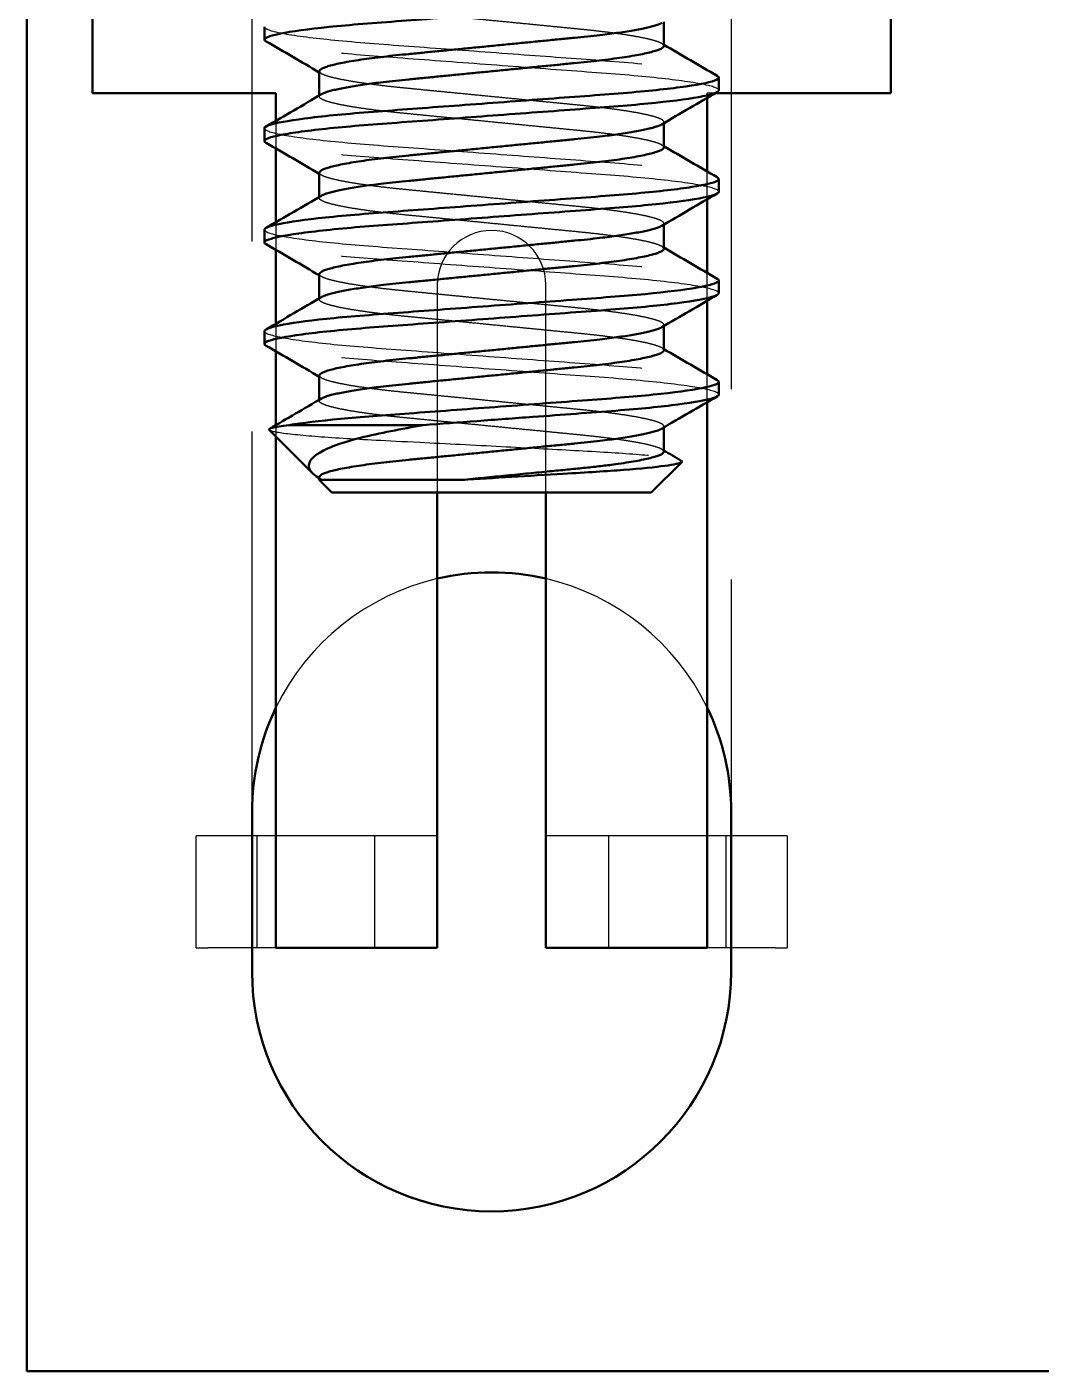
# Model space of a CAD drawing. Header units: millimetres. Extents: x 0 to 420, y 0 to 297.
# Drawn here: x 214.28 to 220.63, y 179.51 to 187.93 of the extents above; entities that cross this region are included whole.
import ezdxf

# ---------------------------------------------------------------- set-up
doc = ezdxf.new("R2010")
doc.units = ezdxf.units.MM
doc.header["$LTSCALE"] = 0.75
doc.linetypes.add('HIDDEN2', pattern=[4.7625, 3.175, -1.5875])
doc.layers.add('Hidden', color=7, linetype='HIDDEN2', lineweight=25)
doc.layers.add('Visible', color=7, linetype='Continuous', lineweight=50)

msp = doc.modelspace()

# ---------------------------------------------------------------- linework, layer by layer
at = {"layer": 'Hidden', "extrusion": (-1e-16, -1, 0)}
for p, q in [((215.6909, 183.0148), (215.6909, 191.6148)), ((218.6909, 191.6148), (218.6909, 183.0148)), ((216.1122, 187.4931), (216.1122, 187.5003)), ((218.5409, 187.4853), (218.5409, 187.5148)), ((218.5916, 187.5148), (218.5409, 187.5148)), ((215.8409, 187.3422), (215.8409, 187.1678)), ((218.2696, 187.3271), (218.2696, 187.3343)), ((218.5409, 186.8503), (218.5409, 187.0247)), ((216.1122, 186.8581), (216.1122, 186.8653)), ((215.8409, 186.7072), (215.8409, 186.5328)), ((218.2696, 186.6921), (218.2696, 186.6993)), ((216.8509, 186.3148), (216.8509, 185.0148)), ((217.5309, 185.0148), (217.5309, 186.3148)), ((218.5409, 186.2153), (218.5409, 186.3897)), ((216.1122, 186.2231), (216.1122, 186.2303)), ((215.8409, 186.0722), (215.8409, 185.8978)), ((218.2696, 186.0571), (218.2696, 186.0643)), ((218.5409, 185.5803), (218.5409, 185.7547)), ((216.1122, 185.5881), (216.1122, 185.5953)), ((215.8409, 185.4372), (215.8409, 185.3648)), ((218.2696, 185.4221), (218.2696, 185.4293)), ((216.1255, 185.0968), (216.1172, 185.1017)), ((215.4132, 182.8648), (215.3409, 182.8648)), ((215.3409, 182.1648), (215.3409, 182.8648)), ((215.8409, 182.8648), (215.4132, 182.8648)), ((215.8409, 182.8648), (215.7219, 182.8648)), ((215.7219, 182.8648), (215.7219, 182.1648)), ((215.8409, 182.8648), (215.7219, 182.8648)), ((215.7219, 182.8648), (215.7219, 182.1648)), ((216.8509, 182.8648), (215.8409, 182.8648)), ((216.4591, 182.1648), (216.4591, 182.8648)), ((218.5409, 182.8648), (217.5309, 182.8648)), ((217.9227, 182.8648), (217.9227, 182.1648)), ((218.9686, 182.8648), (218.5409, 182.8648)), ((218.6599, 182.8648), (218.5409, 182.8648)), ((218.6599, 182.8648), (218.5409, 182.8648)), ((218.6599, 182.1648), (218.6599, 182.8648)), ((218.6599, 182.1648), (218.6599, 182.8648)), ((219.0409, 182.8648), (218.9686, 182.8648)), ((219.0409, 182.8648), (219.0409, 182.1648)), ((215.3409, 182.1648), (215.4132, 182.1648)), ((215.8409, 182.1648), (215.4132, 182.1648)), ((215.8409, 182.1648), (215.7219, 182.1648)), ((215.8409, 182.1648), (215.7219, 182.1648)), ((218.9686, 182.1648), (218.5409, 182.1648)), ((218.6599, 182.1648), (218.5409, 182.1648)), ((218.6599, 182.1648), (218.5409, 182.1648)), ((218.9686, 182.1648), (219.0409, 182.1648))]:
    msp.add_line(p, q, dxfattribs=at)
at = {"layer": 'Hidden'}
for centre, radius, start, end in [((217.1909, 186.3148), 0.34, 0, 180), ((217.1909, 183.0148), 1.5, 103.1009, 154.15807), ((217.1909, 183.0148), 1.5, 25.84193, 76.8991)]:
    msp.add_arc(centre, radius, start, end, dxfattribs=at)
for points, weights, knots in [([(218.2696, 187.8106), (218.2696, 187.8635), (217.7303, 187.9164), (217.1909, 187.9693), (216.6516, 188.0223), (216.1122, 188.0752), (216.1122, 188.1281), (216.1122, 188.181), (216.6516, 188.2339), (217.1909, 188.2868), (217.7303, 188.3398), (218.2696, 188.3927), (218.2696, 188.4456), (218.2696, 188.4985), (217.7303, 188.5514), (217.1909, 188.6043), (216.6516, 188.6573), (216.1122, 188.7102), (216.1122, 188.7631), (216.1122, 188.816), (216.6516, 188.8689), (217.1909, 188.9218), (217.7303, 188.9748), (218.2696, 189.0277), (218.2696, 189.0806), (218.2696, 189.1335), (217.7303, 189.1864), (217.1909, 189.2393), (216.6516, 189.2923), (216.1122, 189.3452), (216.1122, 189.3981), (216.1122, 189.451), (216.6516, 189.5039), (217.1909, 189.5568), (217.7303, 189.6098), (218.2696, 189.6627), (218.2696, 189.7156), (218.2696, 189.7685), (217.7303, 189.8214), (217.1909, 189.8743), (216.6516, 189.9273), (216.1122, 189.9802), (216.1122, 190.0331), (216.1122, 190.086), (216.6516, 190.1389), (217.1909, 190.1918), (217.7303, 190.2448), (218.2696, 190.2977), (218.2696, 190.3506), (218.2696, 190.4035), (217.7303, 190.4564), (217.1909, 190.5093), (216.6516, 190.5623), (216.1122, 190.6152), (216.1122, 190.6681), (216.1122, 190.721), (216.6516, 190.7739), (217.1909, 190.8268), (217.7303, 190.8798), (218.2696, 190.9327), (218.2696, 190.9856), (218.2696, 191.0385), (217.7303, 191.0914), (217.1909, 191.1443), (216.6516, 191.1973), (216.1122, 191.2502), (216.1122, 191.3031), (216.1122, 191.356), (216.6516, 191.4089), (217.1909, 191.4618), (217.7303, 191.5148), (218.2696, 191.5677), (218.2696, 191.6206), (218.2696, 191.6735), (217.7303, 191.7264), (217.1909, 191.7793), (216.6516, 191.8323), (216.1122, 191.8852), (216.1122, 191.9381), (216.1122, 191.9742), (216.4016, 192.0148)], [1, 0.866025403784, 1, 0.866025403784, 1, 0.866025403784, 1, 0.866025403784, 1, 0.866025403784, 1, 0.866025403784, 1, 0.866025403784, 1, 0.866025403784, 1, 0.866025403784, 1, 0.866025403784, 1, 0.866025403784, 1, 0.866025403784, 1, 0.866025403784, 1, 0.866025403784, 1, 0.866025403784, 1, 0.866025403784, 1, 0.866025403784, 1, 0.866025403784, 1, 0.866025403784, 1, 0.866025403784, 1, 0.866025403784, 1, 0.866025403784, 1, 0.866025403784, 1, 0.866025403784, 1, 0.866025403784, 1, 0.866025403784, 1, 0.866025403784, 1, 0.866025403784, 1, 0.866025403784, 1, 0.866025403784, 1, 0.866025403784, 1, 0.866025403784, 1, 0.866025403784, 1, 0.866025403784, 1, 0.866025403784, 1, 0.866025403784, 1, 0.866025403784, 1, 0.866025403784, 1, 0.866025403784, 1, 0.904604290732, 0.945060326553], [0.3125, 0.3125, 0.3125, 0.3229167, 0.3229167, 0.3333333, 0.3333333, 0.34375, 0.34375, 0.3541667, 0.3541667, 0.3645833, 0.3645833, 0.375, 0.375, 0.3854167, 0.3854167, 0.3958333, 0.3958333, 0.40625, 0.40625, 0.4166667, 0.4166667, 0.4270833, 0.4270833, 0.4375, 0.4375, 0.4479167, 0.4479167, 0.4583333, 0.4583333, 0.46875, 0.46875, 0.4791667, 0.4791667, 0.4895833, 0.4895833, 0.5, 0.5, 0.5104167, 0.5104167, 0.5208333, 0.5208333, 0.53125, 0.53125, 0.5416667, 0.5416667, 0.5520833, 0.5520833, 0.5625, 0.5625, 0.5729167, 0.5729167, 0.5833333, 0.5833333, 0.59375, 0.59375, 0.6041667, 0.6041667, 0.6145833, 0.6145833, 0.625, 0.625, 0.6354167, 0.6354167, 0.6458333, 0.6458333, 0.65625, 0.65625, 0.6666667, 0.6666667, 0.6770833, 0.6770833, 0.6875, 0.6875, 0.6979167, 0.6979167, 0.7083333, 0.7083333, 0.71875, 0.71875, 0.7261671, 0.7261671, 0.7261671]), ([(218.2563, 187.3193), (218.2696, 187.3271), (218.2696, 187.3343), (218.2696, 187.3873), (217.7303, 187.4402), (217.1909, 187.4931), (216.6516, 187.546), (216.1122, 187.5989), (216.1122, 187.6518)], [0.96501326851, 0.979312070091, 1, 0.866025403784, 1, 0.866025403784, 1, 0.866025403784, 1], [0.24839149, 0.24839149, 0.24839149, 0.25, 0.25, 0.26041667, 0.26041667, 0.27083333, 0.27083333, 0.28125, 0.28125, 0.28125]), ([(218.2696, 187.1756), (218.2696, 187.2285), (217.7303, 187.2814), (217.1909, 187.3343), (216.6516, 187.3873), (216.1122, 187.4402), (216.1122, 187.4931), (216.1122, 187.5003), (216.1255, 187.5081)], [1, 0.866025403784, 1, 0.866025403784, 1, 0.866025403784, 1, 0.979312070091, 0.96501326851], [0.25, 0.25, 0.25, 0.26041667, 0.26041667, 0.27083333, 0.27083333, 0.28125, 0.28125, 0.28285851, 0.28285851, 0.28285851]), ([(218.2563, 186.6843), (218.2696, 186.6921), (218.2696, 186.6993), (218.2696, 186.7523), (217.7303, 186.8052), (217.1909, 186.8581), (216.6516, 186.911), (216.1122, 186.9639), (216.1122, 187.0168)], [0.96501326851, 0.979312070091, 1, 0.866025403784, 1, 0.866025403784, 1, 0.866025403784, 1], [0.18589149, 0.18589149, 0.18589149, 0.1875, 0.1875, 0.19791667, 0.19791667, 0.20833333, 0.20833333, 0.21875, 0.21875, 0.21875]), ([(218.2696, 186.5406), (218.2696, 186.5935), (217.7303, 186.6464), (217.1909, 186.6993), (216.6516, 186.7523), (216.1122, 186.8052), (216.1122, 186.8581), (216.1122, 186.8653), (216.1255, 186.8731)], [1, 0.866025403784, 1, 0.866025403784, 1, 0.866025403784, 1, 0.979312070091, 0.96501326851], [0.1875, 0.1875, 0.1875, 0.19791667, 0.19791667, 0.20833333, 0.20833333, 0.21875, 0.21875, 0.22035851, 0.22035851, 0.22035851]), ([(218.2563, 186.0493), (218.2696, 186.0571), (218.2696, 186.0643), (218.2696, 186.1173), (217.7303, 186.1702), (217.1909, 186.2231), (216.6516, 186.276), (216.1122, 186.3289), (216.1122, 186.3818)], [0.96501326851, 0.979312070091, 1, 0.866025403784, 1, 0.866025403784, 1, 0.866025403784, 1], [0.12339149, 0.12339149, 0.12339149, 0.125, 0.125, 0.13541667, 0.13541667, 0.14583333, 0.14583333, 0.15625, 0.15625, 0.15625]), ([(218.2696, 185.9056), (218.2696, 185.9585), (217.7303, 186.0114), (217.1909, 186.0643), (216.6516, 186.1173), (216.1122, 186.1702), (216.1122, 186.2231), (216.1122, 186.2303), (216.1255, 186.2381)], [1, 0.866025403784, 1, 0.866025403784, 1, 0.866025403784, 1, 0.979312070091, 0.96501326851], [0.125, 0.125, 0.125, 0.13541667, 0.13541667, 0.14583333, 0.14583333, 0.15625, 0.15625, 0.15785851, 0.15785851, 0.15785851]), ([(218.2563, 185.4143), (218.2696, 185.4221), (218.2696, 185.4293), (218.2696, 185.4823), (217.7303, 185.5352), (217.1909, 185.5881), (216.6516, 185.641), (216.1122, 185.6939), (216.1122, 185.7468)], [0.96501326851, 0.979312070091, 1, 0.866025403784, 1, 0.866025403784, 1, 0.866025403784, 1], [0.06089149, 0.06089149, 0.06089149, 0.0625, 0.0625, 0.07291667, 0.07291667, 0.08333333, 0.08333333, 0.09375, 0.09375, 0.09375]), ([(218.2696, 185.2706), (218.2696, 185.3235), (217.7303, 185.3764), (217.1909, 185.4293), (216.6516, 185.4823), (216.1122, 185.5352), (216.1122, 185.5881), (216.1122, 185.5953), (216.1255, 185.6031)], [1, 0.866025403784, 1, 0.866025403784, 1, 0.866025403784, 1, 0.979312070091, 0.96501326851], [0.0625, 0.0625, 0.0625, 0.07291667, 0.07291667, 0.08333333, 0.08333333, 0.09375, 0.09375, 0.09535851, 0.09535851, 0.09535851])]:
    msp.add_rational_spline(points, weights, degree=2, knots=knots, dxfattribs=at)
for points, knots in [([(215.7685, 187.9297), (215.7685, 187.9244), (215.7754, 187.919), (215.8214, 187.9001), (215.8907, 187.886), (216.0915, 187.8583), (216.2186, 187.845), (216.5195, 187.82), (216.6912, 187.8081), (217.0555, 187.781), (217.2447, 187.7669), (217.6076, 187.7399), (217.7781, 187.7275), (218.0933, 187.7034), (218.2331, 187.6898), (218.4521, 187.6622), (218.5303, 187.6483), (218.5869, 187.6311), (218.5968, 187.6272), (218.6034, 187.6234)], [-3.5315691, -3.5315691, -3.5315691, -3.5315691, -3.5071146, -3.5071146, -3.449893, -3.449893, -3.3948362, -3.3948362, -3.3386622, -3.3386622, -3.2821817, -3.2821817, -3.2277459, -3.2277459, -3.1708041, -3.1708041, -3.1149029, -3.1149029, -3.0978846, -3.0978846, -3.0978846, -3.0978846]), ([(218.6133, 187.5328), (218.6133, 187.5335), (218.6132, 187.5341), (218.6089, 187.5467), (218.5702, 187.5596), (218.4251, 187.5869), (218.3175, 187.601), (218.0505, 187.6277), (217.8949, 187.6392), (217.5542, 187.6645), (217.3724, 187.678), (216.9984, 187.7059), (216.8097, 187.7199), (216.4679, 187.7453), (216.3168, 187.7567), (216.0569, 187.783), (215.952, 187.7969), (215.8282, 187.8204), (215.794, 187.83), (215.7784, 187.8391)], [-6.3445092, -6.3445092, -6.3445092, -6.3445092, -6.3413259, -6.3413259, -6.2867185, -6.2867185, -6.2299804, -6.2299804, -6.1745365, -6.1745365, -6.119265, -6.119265, -6.0618055, -6.0618055, -6.0073979, -6.0073979, -5.9514859, -5.9514859, -5.911254, -5.911254, -5.911254, -5.911254]), ([(215.7685, 187.2948), (215.7685, 187.2911), (215.7718, 187.2873), (215.801, 187.2704), (215.8615, 187.2564), (216.0472, 187.2285), (216.1683, 187.215), (216.4573, 187.1896), (216.6226, 187.1782), (216.9805, 187.1516), (217.1702, 187.1375), (217.5373, 187.1101), (217.7117, 187.0972), (218.0367, 187.073), (218.1829, 187.06), (218.4173, 187.0324), (218.5041, 187.0184), (218.5784, 186.9993), (218.5942, 186.9938), (218.6034, 186.9885)], [-2.6302563, -2.6302563, -2.6302563, -2.6302563, -2.6132978, -2.6132978, -2.5558333, -2.5558333, -2.500558, -2.500558, -2.4451611, -2.4451611, -2.3884173, -2.3884173, -2.3338048, -2.3338048, -2.2770173, -2.2770173, -2.2210523, -2.2210523, -2.1972637, -2.1972637, -2.1972637, -2.1972637]), ([(218.6133, 186.8977), (218.6133, 186.9), (218.612, 186.9023), (218.5962, 186.9168), (218.5481, 186.9301), (218.3844, 186.9576), (218.2678, 186.9717), (217.9877, 186.9979), (217.8287, 187.0091), (217.4824, 187.0348), (217.2981, 187.0486), (216.9256, 187.0763), (216.741, 187.09), (216.4088, 187.1147), (216.263, 187.1265), (216.0154, 187.1531), (215.9178, 187.1671), (215.8166, 187.1888), (215.7912, 187.1965), (215.7784, 187.2039)], [-7.2434214, -7.2434214, -7.2434214, -7.2434214, -7.2329832, -7.2329832, -7.1781755, -7.1781755, -7.1212184, -7.1212184, -7.0664456, -7.0664456, -7.01099, -7.01099, -6.954217, -6.954217, -6.9000187, -6.9000187, -6.8439619, -6.8439619, -6.8109466, -6.8109466, -6.8109466, -6.8109466]), ([(215.7685, 186.6598), (215.7685, 186.6576), (215.7697, 186.6553), (215.7852, 186.6405), (215.8357, 186.6268), (216.0036, 186.5991), (216.1178, 186.5853), (216.3942, 186.5596), (216.5531, 186.5484), (216.9041, 186.5223), (217.0936, 186.5081), (217.4645, 186.4806), (217.6424, 186.4673), (217.9757, 186.4425), (218.127, 186.4303), (218.3765, 186.403), (218.4723, 186.389), (218.5681, 186.3677), (218.5913, 186.3605), (218.6034, 186.3535)], [-1.7309622, -1.7309622, -1.7309622, -1.7309622, -1.7209898, -1.7209898, -1.6642196, -1.6642196, -1.6087503, -1.6087503, -1.5540039, -1.5540039, -1.4970314, -1.4970314, -1.4422097, -1.4422097, -1.3858555, -1.3858555, -1.3296346, -1.3296346, -1.2984916, -1.2984916, -1.2984916, -1.2984916]), ([(218.6133, 186.2626), (218.6133, 186.2665), (218.6098, 186.2704), (218.5803, 186.2869), (218.5231, 186.3004), (218.3416, 186.3281), (218.2167, 186.3422), (217.9241, 186.3678), (217.7617, 186.3791), (217.41, 186.4052), (217.2237, 186.4191), (216.8519, 186.4468), (216.6701, 186.4603), (216.3467, 186.4843), (216.2065, 186.4968), (215.9728, 186.5238), (215.8836, 186.5379), (215.8052, 186.5576), (215.7881, 186.5633), (215.7784, 186.5689)], [-8.1428251, -8.1428251, -8.1428251, -8.1428251, -8.1253074, -8.1253074, -8.0701302, -8.0701302, -8.0127746, -8.0127746, -7.9582828, -7.9582828, -7.9024633, -7.9024633, -7.8456308, -7.8456308, -7.7912841, -7.7912841, -7.7348891, -7.7348891, -7.7097659, -7.7097659, -7.7097659, -7.7097659]), ([(215.7685, 186.0247), (215.7685, 186.0241), (215.7686, 186.0236), (215.772, 186.0108), (215.8128, 185.9973), (215.9633, 185.9696), (216.0703, 185.9557), (216.334, 185.9295), (216.4869, 185.9183), (216.8307, 185.8927), (217.0197, 185.8786), (217.3932, 185.8509), (217.5741, 185.8374), (217.9132, 185.8122), (218.0678, 185.8006), (218.331, 185.7738), (218.4361, 185.7597), (218.5561, 185.7363), (218.5883, 185.7271), (218.6034, 185.7183)], [-0.8320296, -0.8320296, -0.8320296, -0.8320296, -0.8295443, -0.8295443, -0.7727045, -0.7727045, -0.7168611, -0.7168611, -0.6623747, -0.6623747, -0.6049931, -0.6049931, -0.5497919, -0.5497919, -0.494141, -0.494141, -0.4374853, -0.4374853, -0.3987018, -0.3987018, -0.3987018, -0.3987018]), ([(218.6133, 185.6277), (218.6133, 185.6331), (218.6063, 185.6386), (218.5606, 185.6572), (218.4941, 185.6708), (218.2962, 185.6985), (218.1652, 185.7123), (217.8635, 185.7373), (217.6978, 185.7488), (217.3413, 185.7753), (217.1535, 185.7893), (216.7814, 185.817), (216.6012, 185.83), (216.2854, 185.8544), (216.1511, 185.8674), (215.9323, 185.8948), (215.8522, 185.9089), (215.7948, 185.9264), (215.785, 185.9302), (215.7784, 185.934)], [-9.0414005, -9.0414005, -9.0414005, -9.0414005, -9.0167483, -9.0167483, -8.9614527, -8.9614527, -8.9047373, -8.9047373, -8.8505782, -8.8505782, -8.7946752, -8.7946752, -8.7374703, -8.7374703, -8.6829048, -8.6829048, -8.6262082, -8.6262082, -8.6092908, -8.6092908, -8.6092908, -8.6092908]), ([(215.7986, 185.4071), (215.7997, 185.406), (215.8016, 185.4048), (215.8221, 185.396), (215.8753, 185.3875), (216.0425, 185.3702), (216.1527, 185.3616), (216.3764, 185.3477), (216.5284, 185.34), (216.9073, 185.321), (217.081, 185.3121), (217.4122, 185.2949), (217.5673, 185.2866), (217.8576, 185.2708), (217.9887, 185.2633), (218.1956, 185.2464), (218.2719, 185.2379), (218.354, 185.2237), (218.3711, 185.2186), (218.3785, 185.2143)], [-0.5690333, -0.5690333, -0.5690333, -0.5690333, -0.5590926, -0.5590926, -0.4914394, -0.4914394, -0.4263656, -0.4263656, -0.3815815, -0.3815815, -0.347023, -0.347023, -0.3149821, -0.3149821, -0.281842, -0.281842, -0.2510152, -0.2510152, -0.2300744, -0.2300744, -0.2300744, -0.2300744])]:
    msp.add_open_spline(points, degree=3, knots=knots, dxfattribs=at)
for points in [[(218.2563, 187.8256), (218.2607, 187.823), (218.2652, 187.8204), (218.2696, 187.8178)], [(216.1255, 187.6368), (216.1211, 187.6394), (216.1167, 187.642), (216.1122, 187.6446)], [(218.2563, 187.1906), (218.2607, 187.188), (218.2652, 187.1854), (218.2696, 187.1828)], [(216.1255, 187.0018), (216.1211, 187.0044), (216.1167, 187.007), (216.1122, 187.0096)], [(218.2563, 186.5556), (218.2607, 186.553), (218.2652, 186.5504), (218.2696, 186.5478)], [(216.1255, 186.3668), (216.1211, 186.3694), (216.1167, 186.372), (216.1122, 186.3746)], [(218.2563, 185.9206), (218.2607, 185.918), (218.2652, 185.9154), (218.2696, 185.9128)], [(216.1255, 185.7318), (216.1211, 185.7344), (216.1167, 185.737), (216.1122, 185.7396)], [(218.2563, 185.2856), (218.2607, 185.283), (218.2652, 185.2804), (218.2696, 185.2778)], [(216.1122, 185.1047), (216.1181, 185.1011), (216.1246, 185.0974), (216.1319, 185.0935)]]:
    msp.add_open_spline(points, degree=3, dxfattribs=at)
msp.add_rational_spline([(216.1319, 185.0935), (216.1122, 185.1031), (216.1122, 185.1118)], [0.959251943577, 0.974937585969, 1], degree=2, dxfattribs=at)
at = {"layer": 'Visible', "extrusion": (-1e-16, -1, 0)}
for p, q in [((214.2809, 188.9148), (214.2809, 179.5148)), ((214.6909, 188.0148), (214.6909, 187.5148)), ((219.6909, 187.5148), (219.6909, 188.0148)), ((215.7685, 187.8503), (215.7685, 187.9297)), ((218.2696, 187.8106), (218.2696, 187.9621)), ((216.1122, 187.5003), (216.1122, 187.6518)), ((218.6133, 187.5328), (218.6133, 187.6122)), ((215.8409, 187.5148), (214.6909, 187.5148)), ((215.8409, 187.5148), (215.8409, 187.3422)), ((218.5409, 187.0247), (218.5409, 187.4853)), ((219.6909, 187.5148), (218.5916, 187.5148)), ((218.2696, 187.1756), (218.2696, 187.3271)), ((215.7685, 187.2153), (215.7685, 187.2947)), ((215.8409, 187.1678), (215.8409, 186.7072)), ((216.1122, 186.8653), (216.1122, 187.0168)), ((218.6133, 186.8978), (218.6133, 186.9772)), ((218.5409, 186.3897), (218.5409, 186.8503)), ((215.7685, 186.5803), (215.7685, 186.6597)), ((218.2696, 186.5406), (218.2696, 186.6921)), ((215.8409, 186.5328), (215.8409, 186.0722)), ((216.1122, 186.2303), (216.1122, 186.3818)), ((218.6133, 186.2628), (218.6133, 186.3422)), ((218.5409, 185.7547), (218.5409, 186.2153)), ((218.2696, 185.9056), (218.2696, 186.0571)), ((215.7685, 185.9453), (215.7685, 186.0247)), ((215.8409, 185.8978), (215.8409, 185.4372)), ((216.1122, 185.5953), (216.1122, 185.7468)), ((218.6133, 185.6278), (218.6133, 185.7072)), ((218.5409, 183.0148), (218.5409, 185.5803)), ((216.0678, 185.1378), (215.7986, 185.407)), ((216.7625, 185.4372), (215.9243, 185.4372)), ((218.2696, 185.2706), (218.2696, 185.4221)), ((215.8409, 185.3648), (215.8409, 183.0148)), ((218.1909, 185.0148), (218.3819, 185.2058)), ((216.1122, 185.0935), (216.1122, 185.1118)), ((217.0035, 185.0935), (216.1122, 185.0935)), ((216.1909, 185.0148), (216.1122, 185.0935)), ((216.1909, 185.0148), (218.1909, 185.0148)), ((216.8509, 185.0148), (216.8509, 183.0148)), ((217.5309, 183.0148), (217.5309, 185.0148)), ((215.6909, 183.0148), (215.6909, 182.0148)), ((215.8409, 183.0148), (215.8409, 182.1648)), ((216.8509, 182.1648), (216.8509, 183.0148)), ((217.5309, 183.0148), (217.5309, 182.1648)), ((218.5409, 183.0148), (218.5409, 182.1648)), ((218.6909, 182.0148), (218.6909, 183.0148)), ((216.8509, 182.1648), (215.8409, 182.1648)), ((218.5409, 182.1648), (217.5309, 182.1648)), ((214.2809, 179.5148), (220.8359, 179.5148))]:
    msp.add_line(p, q, dxfattribs=at)
at = {"layer": 'Visible'}
for centre, start, end in [((217.1909, 183.0148), 76.8991, 103.1009), ((217.1909, 183.0148), 154.15807, 180), ((217.1909, 183.0148), 0, 25.84193), ((217.1909, 182.0148), 180, 0)]:
    msp.add_arc(centre, 1.5, start, end, dxfattribs=at)
for points, knots in [([(215.7784, 187.8391), (215.7719, 187.8429), (215.7686, 187.8465), (215.7682, 187.8618), (215.8023, 187.8746), (215.9385, 187.9017), (216.0418, 187.9158), (216.3024, 187.9427), (216.4564, 187.9544), (216.7944, 187.9795), (216.9748, 187.993), (217.1945, 188.0093), (217.2312, 188.012), (217.2678, 188.0148)], [-5.911254, -5.911254, -5.911254, -5.911254, -5.8946695, -5.8946695, -5.840257, -5.840257, -5.7837819, -5.7837819, -5.7281062, -5.7281062, -5.6730736, -5.6730736, -5.6620079, -5.6620079, -5.6620079, -5.6620079]), ([(218.6034, 187.6234), (218.618, 187.6151), (218.6165, 187.6071), (218.5713, 187.5853), (218.5065, 187.5712), (218.3133, 187.5435), (218.1892, 187.53), (217.8944, 187.5049), (217.726, 187.4932), (217.3649, 187.4664), (217.1754, 187.4523), (216.8103, 187.4251), (216.6378, 187.4123), (216.3176, 187.3884), (216.1744, 187.375), (215.9473, 187.3474), (215.8647, 187.3335), (215.7847, 187.3112), (215.7685, 187.303), (215.7685, 187.2948)], [-3.0978846, -3.0978846, -3.0978846, -3.0978846, -3.0602863, -3.0602863, -3.0028486, -3.0028486, -2.9475913, -2.9475913, -2.8917483, -2.8917483, -2.8350403, -2.8350403, -2.7804584, -2.7804584, -2.7235982, -2.7235982, -2.6676828, -2.6676828, -2.6302563, -2.6302563, -2.6302563, -2.6302563]), ([(215.7784, 187.2039), (215.7691, 187.2093), (215.7663, 187.2146), (215.7792, 187.2319), (215.8228, 187.245), (215.9778, 187.2724), (216.0902, 187.2866), (216.3642, 187.313), (216.5215, 187.3242), (216.8652, 187.3498), (217.0484, 187.3634), (217.4208, 187.3911), (217.6066, 187.405), (217.9428, 187.43), (218.0914, 187.4415), (218.3453, 187.4679), (218.4467, 187.4819), (218.5799, 187.5087), (218.6133, 187.5211), (218.6133, 187.5328)], [-6.8109466, -6.8109466, -6.8109466, -6.8109466, -6.7870648, -6.7870648, -6.7323716, -6.7323716, -6.6755389, -6.6755389, -6.6204944, -6.6204944, -6.5651472, -6.5651472, -6.5083385, -6.5083385, -6.454078, -6.454078, -6.3981201, -6.3981201, -6.3445092, -6.3445092, -6.3445092, -6.3445092]), ([(218.6034, 186.9885), (218.6153, 186.9817), (218.6165, 186.9751), (218.589, 186.9554), (218.5338, 186.9416), (218.3578, 186.9139), (218.2402, 186.9003), (217.9578, 186.8747), (217.7959, 186.8634), (217.4415, 186.8371), (217.2519, 186.8229), (216.8827, 186.7955), (216.7063, 186.7824), (216.376, 186.7578), (216.2264, 186.7451), (215.9839, 186.7176), (215.8928, 186.7036), (215.7912, 186.6794), (215.7685, 186.6696), (215.7685, 186.6598)], [-2.1972637, -2.1972637, -2.1972637, -2.1972637, -2.166804, -2.166804, -2.1100026, -2.1100026, -2.0546474, -2.0546474, -1.9996374, -1.9996374, -1.9427951, -1.9427951, -1.888093, -1.888093, -1.8312543, -1.8312543, -1.7751851, -1.7751851, -1.7309622, -1.7309622, -1.7309622, -1.7309622]), ([(215.7784, 186.5689), (215.7664, 186.5758), (215.7653, 186.5825), (215.7932, 186.6019), (215.8459, 186.6152), (216.0185, 186.6429), (216.1393, 186.657), (216.4257, 186.6829), (216.5864, 186.6941), (216.9354, 186.72), (217.1208, 186.7338), (217.4931, 186.7615), (217.6763, 186.7752), (218.0042, 186.7995), (218.1472, 186.8116), (218.388, 186.8384), (218.4814, 186.8525), (218.5888, 186.8773), (218.6133, 186.8875), (218.6133, 186.8977)], [-7.7097659, -7.7097659, -7.7097659, -7.7097659, -7.6788968, -7.6788968, -7.6239272, -7.6239272, -7.566795, -7.566795, -7.5122103, -7.5122103, -7.4565964, -7.4565964, -7.3998165, -7.3998165, -7.3455917, -7.3455917, -7.2893883, -7.2893883, -7.2434214, -7.2434214, -7.2434214, -7.2434214]), ([(218.6034, 186.3535), (218.6124, 186.3483), (218.6153, 186.3432), (218.6037, 186.3257), (218.558, 186.312), (218.3988, 186.2843), (218.2881, 186.2705), (218.0181, 186.2445), (217.8622, 186.2334), (217.5148, 186.2075), (217.3254, 186.1934), (216.9532, 186.1657), (216.7736, 186.1524), (216.4374, 186.1273), (216.2844, 186.1155), (216.0279, 186.0884), (215.9274, 186.0744), (215.7998, 186.0479), (215.7685, 186.0359), (215.7685, 186.0247)], [-1.2984916, -1.2984916, -1.2984916, -1.2984916, -1.2754024, -1.2754024, -1.2186205, -1.2186205, -1.1629877, -1.1629877, -1.1084193, -1.1084193, -1.0512664, -1.0512664, -0.9962776, -0.9962776, -0.9403261, -0.9403261, -0.8839089, -0.8839089, -0.8320296, -0.8320296, -0.8320296, -0.8320296]), ([(215.7784, 185.934), (215.7635, 185.9426), (215.7654, 185.9507), (215.8118, 185.9723), (215.8741, 185.9858), (216.0642, 186.0135), (216.192, 186.0274), (216.4887, 186.0526), (216.6528, 186.064), (217.0069, 186.0903), (217.1941, 186.1043), (217.5654, 186.1319), (217.7456, 186.1452), (218.0647, 186.1691), (218.2021, 186.182), (218.4288, 186.2092), (218.5137, 186.2233), (218.5965, 186.2459), (218.6133, 186.2542), (218.6133, 186.2626)], [-8.6092908, -8.6092908, -8.6092908, -8.6092908, -8.5710057, -8.5710057, -8.5157815, -8.5157815, -8.4590013, -8.4590013, -8.4047239, -8.4047239, -8.3488837, -8.3488837, -8.2921213, -8.2921213, -8.2376161, -8.2376161, -8.1809872, -8.1809872, -8.1428251, -8.1428251, -8.1428251, -8.1428251]), ([(218.6034, 185.7183), (218.6096, 185.7147), (218.6129, 185.7113), (218.6147, 185.6957), (218.5787, 185.6824), (218.4367, 185.6548), (218.3332, 185.6408), (218.0757, 185.6145), (217.9256, 185.6031), (217.5871, 185.5779), (217.4008, 185.564), (217.0284, 185.5363), (216.846, 185.5227), (216.517, 185.4983), (216.3715, 185.4878), (216.1133, 185.4634), (216.0045, 185.4503), (215.9243, 185.4372)], [-0.3987018, -0.3987018, -0.3987018, -0.3987018, -0.3829548, -0.3829548, -0.3261777, -0.3261777, -0.2703093, -0.2703093, -0.2160265, -0.2160265, -0.159232, -0.159232, -0.103979, -0.103979, -0.0530496, -0.0530496, -0.000001, -0.000001, -0.000001, -0.000001]), ([(216.7625, 185.4372), (216.8726, 185.4453), (216.9864, 185.4538), (217.2178, 185.471), (217.3345, 185.4797), (217.6348, 185.5021), (217.8118, 185.5146), (218.1219, 185.5392), (218.2536, 185.5524), (218.4658, 185.5799), (218.5419, 185.594), (218.6027, 185.6145), (218.6133, 185.6211), (218.6133, 185.6277)], [-9.309323, -9.309323, -9.309323, -9.309323, -9.2747017, -9.2747017, -9.2397328, -9.2397328, -9.1830603, -9.1830603, -9.1284158, -9.1284158, -9.0716323, -9.0716323, -9.0414005, -9.0414005, -9.0414005, -9.0414005]), ([(215.9243, 185.4372), (215.8747, 185.4315), (215.8392, 185.4259), (215.8011, 185.4158), (215.7943, 185.4114), (215.7986, 185.4071)], [-0.65253918, -0.65253918, -0.65253918, -0.65253918, -0.60731894, -0.60731894, -0.5690333, -0.5690333, -0.5690333, -0.5690333]), ([(216.7625, 185.4372), (216.6273, 185.412), (216.4894, 185.3872), (216.2719, 185.3325), (216.1932, 185.3057), (216.0778, 185.2467), (216.0467, 185.2147), (216.0463, 185.1679), (216.0533, 185.1529), (216.0738, 185.1317), (216.0862, 185.1204), (216.1122, 185.1047)], [0, 0, 0, 0, 0.0461797, 0.0461797, 0.0844956, 0.0844956, 0.1263562, 0.1263562, 0.1465425, 0.1465425, 0.1556697, 0.1556697, 0.1556697, 0.1556697]), ([(218.3785, 185.2143), (218.3853, 185.2104), (218.3842, 185.2071), (218.3699, 185.1975), (218.3347, 185.1899), (218.2139, 185.1736), (218.1261, 185.1649), (217.9154, 185.1484), (217.7876, 185.1407), (217.5343, 185.1259), (217.4255, 185.1194), (217.2104, 185.1064), (217.1054, 185.0999), (217.0035, 185.0935)], [-0.2300744, -0.2300744, -0.2300744, -0.2300744, -0.2112002, -0.2112002, -0.1635883, -0.1635883, -0.1127218, -0.1127218, -0.0647335, -0.0647335, -0.0315256, -0.0315256, -0.0000007, -0.0000007, -0.0000007, -0.0000007])]:
    msp.add_open_spline(points, degree=3, knots=knots, dxfattribs=at)
for points, weights, knots in [([(216.1122, 187.6518), (216.1122, 187.7048), (216.6516, 187.7577), (217.1909, 187.8106), (217.7303, 187.8635), (218.1757, 187.9072), (218.2563, 187.9543)], [1, 0.866025403784, 1, 0.866025403784, 1, 0.886713333693, 0.96501326851], [0.28125, 0.28125, 0.28125, 0.29166667, 0.29166667, 0.30208333, 0.30208333, 0.31089149, 0.31089149, 0.31089149]), ([(216.1255, 187.5081), (216.2061, 187.5552), (216.6516, 187.5989), (217.1909, 187.6518), (217.7303, 187.7048), (218.2696, 187.7577), (218.2696, 187.8106)], [0.96501326851, 0.886713333693, 1, 0.866025403784, 1, 0.866025403784, 1], [0.28285851, 0.28285851, 0.28285851, 0.29166667, 0.29166667, 0.30208333, 0.30208333, 0.3125, 0.3125, 0.3125]), ([(216.1122, 187.0168), (216.1122, 187.0698), (216.6516, 187.1227), (217.1909, 187.1756), (217.7303, 187.2285), (218.1757, 187.2722), (218.2563, 187.3193)], [1, 0.866025403784, 1, 0.866025403784, 1, 0.886713333693, 0.96501326851], [0.21875, 0.21875, 0.21875, 0.22916667, 0.22916667, 0.23958333, 0.23958333, 0.24839149, 0.24839149, 0.24839149]), ([(216.1255, 186.8731), (216.2061, 186.9202), (216.6516, 186.9639), (217.1909, 187.0168), (217.7303, 187.0698), (218.2696, 187.1227), (218.2696, 187.1756)], [0.96501326851, 0.886713333693, 1, 0.866025403784, 1, 0.866025403784, 1], [0.22035851, 0.22035851, 0.22035851, 0.22916667, 0.22916667, 0.23958333, 0.23958333, 0.25, 0.25, 0.25]), ([(216.1122, 186.3818), (216.1122, 186.4348), (216.6516, 186.4877), (217.1909, 186.5406), (217.7303, 186.5935), (218.1757, 186.6372), (218.2563, 186.6843)], [1, 0.866025403784, 1, 0.866025403784, 1, 0.886713333693, 0.96501326851], [0.15625, 0.15625, 0.15625, 0.16666667, 0.16666667, 0.17708333, 0.17708333, 0.18589149, 0.18589149, 0.18589149]), ([(216.1255, 186.2381), (216.2061, 186.2852), (216.6516, 186.3289), (217.1909, 186.3818), (217.7303, 186.4348), (218.2696, 186.4877), (218.2696, 186.5406)], [0.96501326851, 0.886713333693, 1, 0.866025403784, 1, 0.866025403784, 1], [0.15785851, 0.15785851, 0.15785851, 0.16666667, 0.16666667, 0.17708333, 0.17708333, 0.1875, 0.1875, 0.1875]), ([(216.1122, 185.7468), (216.1122, 185.7998), (216.6516, 185.8527), (217.1909, 185.9056), (217.7303, 185.9585), (218.1757, 186.0022), (218.2563, 186.0493)], [1, 0.866025403784, 1, 0.866025403784, 1, 0.886713333693, 0.96501326851], [0.09375, 0.09375, 0.09375, 0.10416667, 0.10416667, 0.11458333, 0.11458333, 0.12339149, 0.12339149, 0.12339149]), ([(216.1255, 185.6031), (216.2061, 185.6502), (216.6516, 185.6939), (217.1909, 185.7468), (217.7303, 185.7998), (218.2696, 185.8527), (218.2696, 185.9056)], [0.96501326851, 0.886713333693, 1, 0.866025403784, 1, 0.866025403784, 1], [0.09535851, 0.09535851, 0.09535851, 0.10416667, 0.10416667, 0.11458333, 0.11458333, 0.125, 0.125, 0.125]), ([(216.1122, 185.1118), (216.1122, 185.1648), (216.6516, 185.2177), (217.1909, 185.2706), (217.7303, 185.3235), (218.1757, 185.3672), (218.2563, 185.4143)], [1, 0.866025403784, 1, 0.866025403784, 1, 0.886713333693, 0.96501326851], [0.03125, 0.03125, 0.03125, 0.04166667, 0.04166667, 0.05208333, 0.05208333, 0.06089149, 0.06089149, 0.06089149]), ([(217.0035, 185.0935), (217.3902, 185.1314), (217.7303, 185.1648), (218.2696, 185.2177), (218.2696, 185.2706)], [0.940164431561, 0.911124918831, 1, 0.866025403784, 1], [0.0451732, 0.0451732, 0.0451732, 0.05208333, 0.05208333, 0.0625, 0.0625, 0.0625])]:
    msp.add_rational_spline(points, weights, degree=2, knots=knots, dxfattribs=at)
for points in [[(216.1122, 187.6446), (216.001, 187.7096), (215.8897, 187.7744), (215.7784, 187.8391)], [(218.2696, 187.8178), (218.3808, 187.7528), (218.4921, 187.688), (218.6034, 187.6233)], [(215.7784, 187.3058), (215.8942, 187.3731), (216.0099, 187.4405), (216.1255, 187.5081)], [(218.6034, 187.5216), (218.4876, 187.4543), (218.3719, 187.3869), (218.2563, 187.3193)], [(216.1122, 187.0096), (216.001, 187.0746), (215.8897, 187.1394), (215.7784, 187.2041)], [(218.2696, 187.1828), (218.3808, 187.1178), (218.4921, 187.053), (218.6034, 186.9883)], [(215.7784, 186.6708), (215.8942, 186.7381), (216.0099, 186.8055), (216.1255, 186.8731)], [(218.6034, 186.8866), (218.4876, 186.8193), (218.3719, 186.7519), (218.2563, 186.6843)], [(216.1122, 186.3746), (216.001, 186.4396), (215.8897, 186.5044), (215.7784, 186.5691)], [(218.2696, 186.5478), (218.3808, 186.4828), (218.4921, 186.418), (218.6034, 186.3533)], [(215.7784, 186.0358), (215.8942, 186.1031), (216.0099, 186.1705), (216.1255, 186.2381)], [(218.6034, 186.2516), (218.4876, 186.1843), (218.3719, 186.1169), (218.2563, 186.0493)], [(216.1122, 185.7396), (216.001, 185.8046), (215.8897, 185.8694), (215.7784, 185.9341)], [(218.2696, 185.9128), (218.3808, 185.8478), (218.4921, 185.783), (218.6034, 185.7183)], [(215.8015, 185.4142), (215.9096, 185.4771), (216.0176, 185.54), (216.1255, 185.6031)], [(218.6034, 185.6166), (218.4876, 185.5493), (218.3719, 185.4819), (218.2563, 185.4143)], [(218.2696, 185.2778), (218.3059, 185.2566), (218.3422, 185.2354), (218.3785, 185.2142)]]:
    msp.add_open_spline(points, degree=3, dxfattribs=at)

doc.saveas('drawing.dxf')
